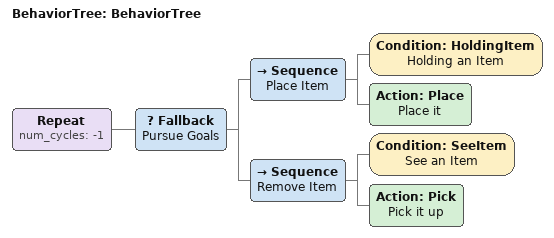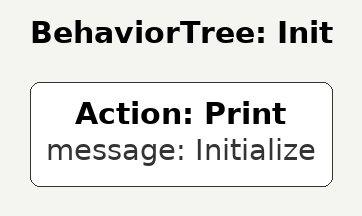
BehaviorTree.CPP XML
<root main_tree_to_execute="BehaviorTree">
    <BehaviorTree ID="BehaviorTree">
        <Repeat num_cycles="-1">
            <Fallback name="Pursue Goals">
                <Sequence name="Place Item">
                    <Condition ID="HoldingItem" name="Holding an Item"/>
                    <Action ID="Place" name="Place it"/>
                </Sequence>
                <Sequence name="Remove Item">
                    <Condition ID="SeeItem" name="See an Item"/>
                    <Action ID="Pick" name="Pick it up"/>
                </Sequence>
            </Fallback>
        </Repeat>
    </BehaviorTree>
    <BehaviorTree ID="Init">
        <Action ID="Print" message="Initialize"/>
    </BehaviorTree>
</root>
